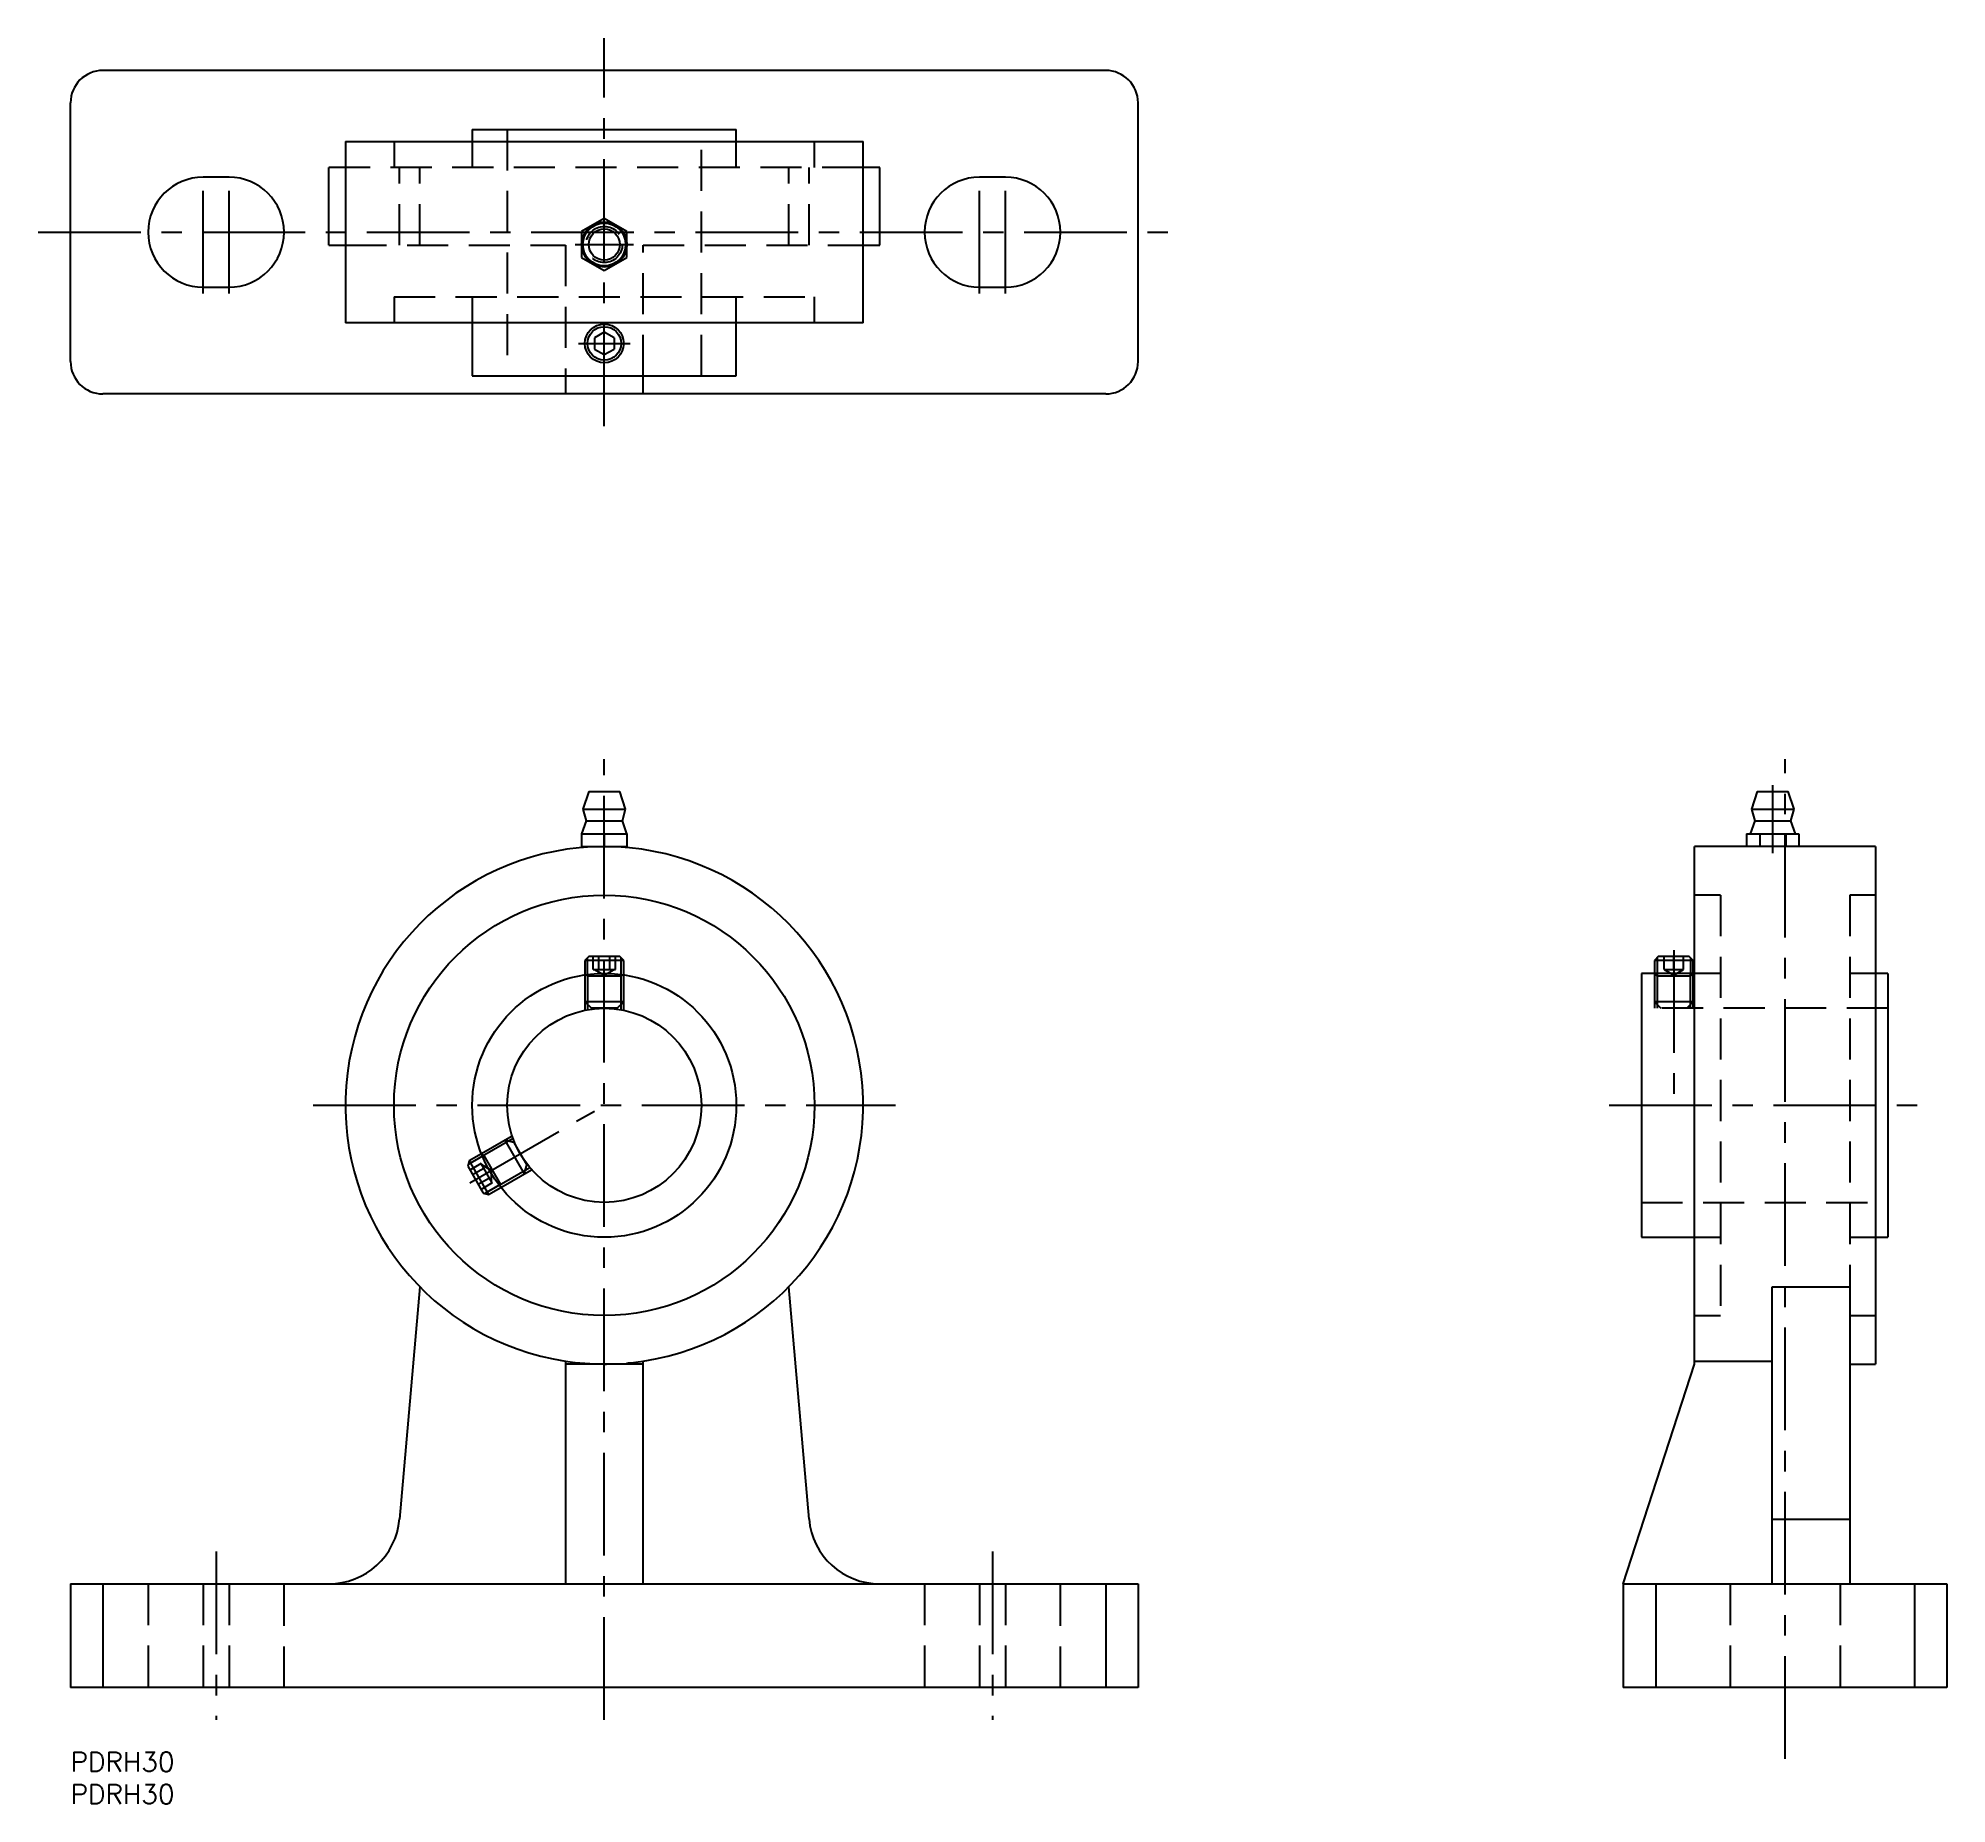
# Model space of a CAD drawing. Extents: x -5 to 290, y -8 to 265.
import ezdxf

# ---------------------------------------------------------------- set-up
doc = ezdxf.new("R2010")
doc.units = 0
doc.header["$LTSCALE"] = 0.5
doc.linetypes.add('CENTER', pattern=[50.8, 31.75, -6.35, 6.35, -6.35])
doc.linetypes.add('DASHED', pattern=[19.05, 12.7, -6.35])
for name, color, linetype in [('MSM_CENTER', 1, 'CENTER'), ('MSM_CONTINUOUS', 7, 'CONTINUOUS'), ('MSM_DASHED', 4, 'DASHED'), ('MSM_NARROW', 5, 'CONTINUOUS'), ('MSM_PART_NUMBER', 7, 'CONTINUOUS')]:
    doc.layers.add(name, color=color, linetype=linetype)
doc.styles.get("Standard").update_dxf_attribs({"font": 'txt.shx', "height": 3, "bigfont": 'bigfont.shx'})

msp = doc.modelspace()

# ---------------------------------------------------------------- linework, layer by layer
at = {"layer": 'MSM_CENTER'}
for p, q in [((82.5, 205), (82.5, 265)), ((20.5, 225.5), (20.5, 244.5)), ((24.5, 225.5), (24.5, 244.5)), ((140.5, 225.5), (140.5, 244.5)), ((144.5, 225.5), (144.5, 244.5)), ((-5, 235), (170, 235)), ((78, 233.1), (87, 233.1)), ((78.5, 217.8), (86.5, 217.8)), ((82.5, 5), (82.5, 153.5)), ((265, -1.04), (265, 153.5)), ((263.1, 139), (263.1, 149.5)), ((247.8, 124), (247.8, 100)), ((37.5, 100), (127.5, 100)), ((61.72, 88), (82.5, 100)), ((237.8, 100), (285.9, 100)), ((22.5, 31), (22.5, 5)), ((142.5, 31), (142.5, 5))]:
    msp.add_line(p, q, dxfattribs=at)
at = {"layer": 'MSM_CONTINUOUS'}
for p, q in [((160, 260), (5, 260)), ((0, 215), (0, 255)), ((165, 215), (165, 255)), ((62.1, 250.9), (102.9, 250.9)), ((62.1, 250.9), (62.1, 249)), ((102.9, 249), (102.9, 250.9)), ((42.5, 249), (122.5, 249)), ((42.5, 249), (42.5, 221)), ((122.5, 221), (122.5, 249)), ((42.5, 245), (39.9, 245)), ((125.1, 245), (122.5, 245)), ((24.5, 243.5), (20.5, 243.5)), ((144.5, 243.5), (140.5, 243.5)), ((82.5, 237.14), (79, 235.12)), ((86, 235.12), (82.5, 237.14)), ((79, 235.12), (79, 231.08)), ((86, 231.08), (86, 235.12)), ((39.9, 233), (42.5, 233)), ((79, 231.08), (82.5, 229.06)), ((82.5, 229.06), (86, 231.08)), ((122.5, 233), (125.1, 233)), ((20.5, 226.5), (24.5, 226.5)), ((140.5, 226.5), (144.5, 226.5)), ((122.5, 221), (42.5, 221)), ((62.1, 221), (62.1, 212.8)), ((82.5, 219.53), (81, 218.67)), ((81, 218.67), (81, 216.93)), ((84, 218.67), (82.5, 219.53)), ((84, 218.67), (84, 216.93)), ((102.9, 212.8), (102.9, 221)), ((81, 216.93), (82.5, 216.07)), ((82.5, 216.07), (84, 216.93)), ((62.1, 212.8), (102.9, 212.8)), ((76.5, 212.8), (76.5, 210)), ((88.5, 210), (88.5, 212.8)), ((160, 210), (5, 210)), ((80.1, 148.5), (79.2, 145.8)), ((80.1, 148.5), (84.9, 148.5)), ((85.8, 145.8), (84.9, 148.5)), ((260.7, 148.5), (259.8, 145.8)), ((260.7, 148.5), (265.5, 148.5)), ((266.4, 145.8), (265.5, 148.5)), ((79.2, 145.8), (79.7, 144)), ((79.2, 145.8), (85.8, 145.8)), ((85.3, 144), (85.8, 145.8)), ((259.8, 145.8), (266.4, 145.8)), ((259.8, 145.8), (260.3, 144)), ((265.9, 144), (266.4, 145.8)), ((79.7, 144), (79, 142)), ((79, 142), (79, 140)), ((79, 142), (86, 142)), ((79.7, 144), (85.3, 144)), ((82.5, 142), (82.5, 140)), ((86, 142), (85.3, 144)), ((86, 142), (86, 140)), ((259.06, 142), (267.14, 142)), ((259.06, 142), (259.06, 140)), ((260.3, 144), (259.6, 142)), ((260.3, 144), (265.9, 144)), ((261.08, 142), (261.08, 140)), ((265.12, 142), (265.12, 140)), ((266.6, 142), (265.9, 144)), ((267.14, 142), (267.14, 140)), ((79, 140), (86, 140)), ((251, 60), (251, 140)), ((279, 140), (251, 140)), ((279, 140), (279, 60)), ((80.11, 123), (79.5, 122.39)), ((79.5, 122.39), (79.5, 120.18)), ((85.5, 122.39), (79.5, 122.39)), ((84.89, 123), (80.11, 123)), ((85.5, 122.39), (84.89, 123)), ((85.5, 120.18), (85.5, 122.39)), ((245.41, 123), (244.8, 122.39)), ((244.8, 122.39), (244.8, 120.4)), ((250.8, 122.39), (244.8, 122.39)), ((250.19, 123), (245.41, 123)), ((250.8, 122.39), (250.19, 123)), ((250.8, 120.4), (250.8, 122.39)), ((251, 120.4), (242.8, 120.4)), ((242.8, 120.4), (242.8, 79.6)), ((280.9, 120.4), (279, 120.4)), ((280.9, 120.4), (280.9, 79.6)), ((63.53, 92.51), (61.61, 91.4)), ((61.61, 91.4), (61.39, 90.57)), ((61.39, 90.57), (63.77, 86.43)), ((61.61, 91.4), (64.61, 86.21)), ((63.77, 86.43), (64.61, 86.21)), ((64.61, 86.21), (66.53, 87.31)), ((242.8, 79.6), (251, 79.6)), ((279, 79.6), (280.9, 79.6)), ((54, 71.93), (50.86, 36.04)), ((114.14, 36.04), (111, 71.93)), ((263, 26), (263, 71.93)), ((263, 71.93), (275, 71.93)), ((275, 71.93), (275, 26)), ((76.5, 60.45), (76.5, 26)), ((88.5, 60), (76.5, 60)), ((88.5, 26), (88.5, 60.45)), ((240, 26), (251, 60)), ((251, 60.45), (263, 60.45)), ((275, 60), (279, 60)), ((0, 26), (0, 10)), ((0, 26), (165, 26)), ((165, 26), (165, 10)), ((240, 26), (290, 26)), ((240, 26), (240, 10)), ((290, 26), (290, 10)), ((165, 10), (0, 10)), ((290, 10), (240, 10))]:
    msp.add_line(p, q, dxfattribs=at)
for centre, radius in [((82.5, 233.1), 3.5), ((82.5, 233.1), 3.3), ((82.5, 233.1), 2.4), ((82.5, 217.8), 3), ((82.5, 100), 32.5), ((82.5, 100), 20.4), ((82.5, 100), 15)]:
    msp.add_circle(centre, radius, dxfattribs=at)
for centre, radius, start, end in [((5, 255), 5, 90, 180), ((160, 255), 5, 0, 90), ((20.5, 235), 8.5, 90, 270), ((24.5, 235), 8.5, 270, 90), ((140.5, 235), 8.5, 90, 270), ((144.5, 235), 8.5, 270, 90), ((5, 215), 5, 180, 270), ((160, 215), 5, 270, 0), ((82.5, 100), 40, 278.6269, 261.3731), ((39.9, 37), 11, 270, 355), ((125.1, 37), 11, 185, 270)]:
    msp.add_arc(centre, radius, start, end, dxfattribs=at)
at = {"layer": 'MSM_DASHED'}
for p, q in [((67.5, 250.9), (67.5, 212.8)), ((97.5, 212.8), (97.5, 250.9)), ((50, 249), (50, 245)), ((62.1, 249), (62.1, 245)), ((102.9, 245), (102.9, 249)), ((115, 245), (115, 249)), ((122.5, 245), (42.5, 245)), ((50.86, 233), (50.86, 245)), ((54, 233), (54, 245)), ((111, 233), (111, 245)), ((114.14, 233), (114.14, 245)), ((42.5, 233), (76.5, 233)), ((76.5, 233), (76.5, 212.8)), ((88.5, 212.8), (88.5, 233)), ((88.5, 233), (122.5, 233)), ((50, 225), (115, 225)), ((50, 225), (50, 221)), ((62.1, 225), (62.1, 221)), ((102.9, 221), (102.9, 225)), ((115, 221), (115, 225)), ((255, 132.5), (251, 132.5)), ((255, 132.5), (255, 67.5)), ((279, 132.5), (275, 132.5)), ((275, 132.5), (275, 71.93)), ((80.77, 121), (80.77, 123)), ((80.77, 121), (84.23, 121)), ((81, 121), (82.5, 120.13)), ((81.63, 121), (81.63, 123)), ((82.5, 120.13), (84, 121)), ((83.37, 121), (83.37, 123)), ((84.23, 121), (84.23, 123)), ((246.3, 121), (246.3, 123)), ((246.3, 121), (249.3, 121)), ((246.3, 121), (247.8, 120.13)), ((247.8, 121), (247.8, 123)), ((247.8, 120.13), (249.3, 121)), ((249.3, 121), (249.3, 123)), ((79.5, 120.18), (79.5, 114.7)), ((79.7, 120.2), (79.91, 119.99)), ((79.91, 120.23), (79.91, 114.78)), ((85.09, 119.99), (79.91, 119.99)), ((85.09, 114.77), (85.09, 120.23)), ((85.09, 119.99), (85.3, 120.2)), ((85.5, 114.7), (85.5, 120.18)), ((244.8, 120.4), (244.8, 115)), ((244.8, 120.4), (245.21, 119.99)), ((244.81, 120.4), (244.8, 120.4)), ((245.21, 120.4), (245.21, 115)), ((250.39, 119.99), (245.21, 119.99)), ((250.39, 115), (250.39, 120.4)), ((250.39, 119.99), (250.8, 120.4)), ((250.8, 120.4), (250.79, 120.4)), ((250.8, 115), (250.8, 120.4)), ((255, 120.4), (251, 120.4)), ((279, 120.4), (275, 120.4)), ((85.5, 116), (79.5, 116)), ((79.5, 116), (80.5, 115)), ((84.5, 115), (85.5, 116)), ((250.8, 116), (244.8, 116)), ((244.8, 116), (245.8, 115)), ((249.8, 115), (250.8, 116)), ((84.5, 115), (80.5, 115)), ((280.9, 115), (242.8, 115)), ((68.27, 95.25), (63.53, 92.51)), ((68.41, 94.86), (63.68, 92.13)), ((67.14, 94.6), (70.14, 89.4)), ((68.51, 94.23), (67.14, 94.6)), ((63.89, 92.25), (63.6, 92.33)), ((63.89, 92.25), (66.48, 87.76)), ((68.51, 94.23), (70.51, 90.77)), ((63.45, 91), (61.72, 90)), ((63.88, 90.25), (62.15, 89.25)), ((64.75, 88.75), (63.01, 87.75)), ((65.18, 88), (63.45, 91)), ((65.06, 89.93), (63.56, 90.8)), ((65.06, 88.2), (65.06, 89.93)), ((66.27, 87.64), (71, 90.37)), ((66.53, 87.31), (71.27, 90.05)), ((70.14, 89.4), (70.51, 90.77)), ((65.18, 88), (63.45, 87)), ((66.41, 87.47), (66.48, 87.76)), ((242.8, 85), (280.9, 85)), ((251, 79.6), (255, 79.6)), ((275, 79.6), (279, 79.6)), ((251, 67.5), (255, 67.5)), ((275, 67.5), (279, 67.5)), ((12, 26), (12, 10)), ((20.5, 26), (20.5, 10)), ((24.5, 26), (24.5, 10)), ((33, 10), (33, 26)), ((132, 26), (132, 10)), ((140.5, 26), (140.5, 10)), ((144.5, 26), (144.5, 10)), ((153, 10), (153, 26)), ((256.5, 26), (256.5, 10)), ((273.5, 26), (273.5, 10))]:
    msp.add_line(p, q, dxfattribs=at)
msp.add_circle((82.5, 233.1), 2.8, dxfattribs=at)
msp.add_arc((82.5, 100), 40, 261.3731, 278.6269, dxfattribs=at)
at = {"layer": 'MSM_NARROW'}
for p, q in [((39.9, 233), (39.9, 245)), ((125.1, 233), (125.1, 245)), ((79.91, 120.23), (79.91, 122.79)), ((85.09, 120.23), (85.09, 122.79)), ((245.21, 122.79), (245.21, 120.4)), ((250.39, 122.79), (250.39, 120.4)), ((63.68, 92.13), (61.46, 90.85)), ((66.27, 87.64), (64.06, 86.36)), ((263, 36.04), (275, 36.04)), ((5, 26), (5, 10)), ((160, 26), (160, 10)), ((245, 26), (245, 10)), ((285, 26), (285, 10))]:
    msp.add_line(p, q, dxfattribs=at)
msp.add_circle((82.5, 217.8), 2.59, dxfattribs=at)

# ---------------------------------------------------------------- texts
at = {"layer": 'MSM_PART_NUMBER'}
for p in [(0, -3), (0, -8)]:
    msp.add_text('PDRH30', height=3, dxfattribs=at).set_placement(p)

doc.saveas('drawing.dxf')
